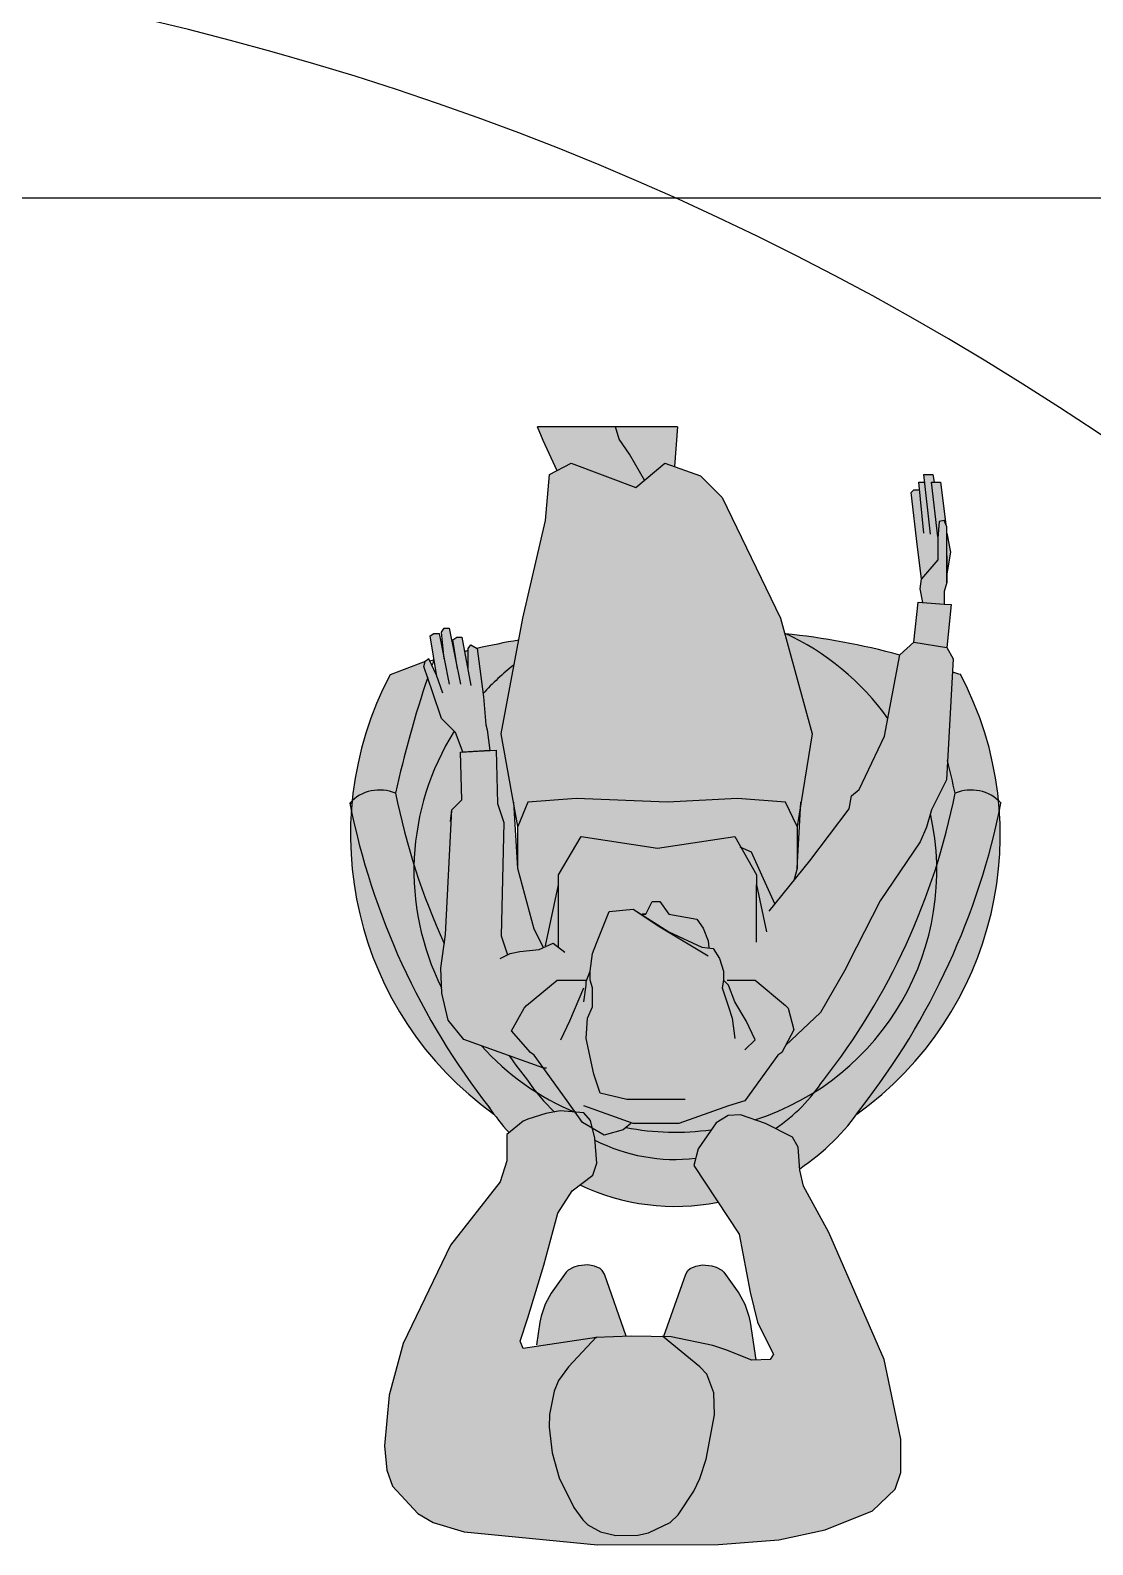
# Model space of a CAD drawing. Header units: millimetres. Extents: x 31778 to 54642, y 18502 to 28743.
# Drawn here: x 43863 to 43977.2, y 22099.7 to 22262.4 of the extents above; entities that cross this region are included whole.
import ezdxf

# ---------------------------------------------------------------- set-up
doc = ezdxf.new("R2010")
doc.units = ezdxf.units.MM
doc.layers.add('CIRCUITS ECLAIRAGE', color=1, linetype='Continuous')
doc.layers.add('Plan Archi', color=8, linetype='Continuous')

msp = doc.modelspace()

# ---------------------------------------------------------------- hatches: boundary and pattern name
at = {"layer": 'Plan Archi', "true_color": 0xffffff}
h = msp.add_hatch(color=7, dxfattribs=at)
h.dxf.hatch_style = 1
h.paths.add_polyline_path([(43913.604, 22186.858), (43915.378, 22176.896), (43916.47, 22179.488), (43921.655, 22179.898), (43931.481, 22179.488), (43938.987, 22179.898), (43944.172, 22179.488), (43945.401, 22176.896), (43947.038, 22186.858), (43943.626, 22199.276), (43937.349, 22212.241), (43935.029, 22214.56), (43931.208, 22215.925), (43928.069, 22213.332), (43921.109, 22215.925), (43918.79, 22214.697), (43918.38, 22209.784), (43915.924, 22199.276)])
h.paths.add_polyline_path([(43931.208, 22215.925), (43932.217, 22215.565), (43932.556, 22219.835), (43925.905, 22219.835), (43926.295, 22218.518), (43927.387, 22216.88), (43928.994, 22214.096)])
h.paths.add_polyline_path([(43928.069, 22213.332), (43928.994, 22214.096), (43927.387, 22216.88), (43926.295, 22218.518), (43925.905, 22219.835), (43917.502, 22219.835), (43918.107, 22218.382), (43919.599, 22215.126), (43921.109, 22215.925)])
h.paths.add_polyline_path([(43957.956, 22196.683), (43961.504, 22196.137), (43961.956, 22200.731), (43961.231, 22200.777), (43958.437, 22201.007)])
h.paths.add_polyline_path([(43961.504, 22203.097), (43961.504, 22205.963), (43961.504, 22206.1), (43961.504, 22209.102), (43961.231, 22209.784), (43960.685, 22209.648), (43960.548, 22207.874), (43960.548, 22205.554), (43958.774, 22203.507), (43958.638, 22202.415), (43958.927, 22200.967), (43961.231, 22200.777), (43961.231, 22202.142)])
h = msp.add_hatch(color=7, dxfattribs=at)
h.dxf.hatch_style = 1
h.paths.add_polyline_path([(43958.365, 22206.918), (43958.774, 22203.507), (43960.548, 22205.554), (43960.548, 22207.874), (43960.685, 22209.648), (43961.231, 22209.784), (43961.406, 22209.345), (43960.821, 22213.878), (43960.412, 22213.878), (43960.139, 22213.878), (43960.003, 22214.697), (43959.593, 22214.697), (43959.047, 22214.697), (43959.134, 22213.878), (43959.047, 22213.878), (43958.501, 22213.878), (43958.583, 22213.059), (43957.956, 22213.059), (43957.683, 22212.786)])
h = msp.add_hatch(color=7, dxfattribs=at)
h.dxf.hatch_style = 1
h.paths.add_polyline_path([(43961.504, 22204.053), (43961.913, 22206.372), (43961.504, 22208.419), (43961.504, 22206.1)])
h = msp.add_hatch(color=7, dxfattribs=at)
h.dxf.hatch_style = 1
h.paths.add_polyline_path([(43897.589, 22179.673, -0.292249), (43902.255, 22180.462, -0.0281492), (43905.699, 22192.89), (43905.279, 22194.09), (43905.416, 22194.636), (43901.661, 22193.192, 0.0965493)])
h.paths.add_polyline_path([(43912.815, 22145.992, -0.008687), (43912.333, 22146.678, -0.1141347), (43897.496, 22178.577, 0.2605078)])
h.paths.add_polyline_path([(43955.175, 22188.495), (43956.452, 22195.307, 0.0413939), (43944.256, 22197.582, -0.128467)])
h = msp.add_hatch(color=7, dxfattribs=at)
h.dxf.hatch_style = 1
h.paths.add_polyline_path([(43948.233, 22149.64, -0.0205408), (43947.311, 22148.371, 0.2633428), (43960.418, 22172.751, -0.0901738)], flags=17)
h.paths.add_polyline_path([(43945.801, 22179.331), (43945.401, 22172.392), (43945.06, 22171.099), (43946.765, 22173.211), (43950.996, 22178.806), (43951.269, 22180.171), (43952.087, 22180.853), (43954.817, 22186.585), (43955.175, 22188.495, 0.128467), (43944.256, 22197.582, 0.0005651), (43944.087, 22197.599), (43947.038, 22186.858)])
h.paths.add_polyline_path([(43915.378, 22176.896), (43915.378, 22172.392), (43914.994, 22179.054), (43913.604, 22186.858), (43914.985, 22194.253, 0.0405095), (43911.647, 22191.168), (43911.693, 22190.815), (43911.966, 22187.813), (43912.103, 22187.267), (43912.381, 22185.044), (43909.231, 22184.861), (43909.373, 22179.761), (43908.282, 22178.67), (43907.599, 22165.296), (43907.111, 22161.654), (43907.22, 22158.965), (43907.89, 22156.098), (43909.596, 22154.01), (43918.181, 22150.906), (43920.7, 22147.419), (43921.563, 22146.196), (43922.502, 22146.122), (43923.186, 22145.318), (43923.394, 22144.477), (43924.658, 22143.734), (43926.705, 22144.28), (43927.606, 22145.031), (43927.796, 22144.962), (43932.709, 22144.962), (43938.031, 22146.873), (43939.805, 22147.419), (43943.354, 22152.332), (43943.763, 22152.604), (43944.163, 22153.358), (43947.911, 22156.92), (43950.498, 22161.365), (43951.776, 22163.935), (43954.338, 22168.914), (43958.638, 22175.258), (43959.334, 22176.819), (43959.866, 22178.67), (43961.457, 22181.892), (43962.186, 22194.909), (43961.504, 22196.137), (43957.956, 22196.683), (43956.454, 22195.319), (43954.817, 22186.585), (43952.087, 22180.853), (43951.269, 22180.171), (43950.996, 22178.806), (43946.765, 22173.211), (43945.06, 22171.099), (43945.401, 22172.392), (43945.401, 22176.896), (43944.172, 22179.488), (43938.987, 22179.898), (43931.481, 22179.488), (43921.655, 22179.898), (43916.47, 22179.488)])
h.paths.add_polyline_path([(43931.617, 22165.569), (43930.662, 22166.115), (43927.796, 22168.025)], flags=16)
h.paths.add_polyline_path([(43904.231, 22172.751, 0.0309202), (43907.47, 22164.33), (43907.599, 22165.296), (43908.282, 22178.67), (43909.373, 22179.761), (43909.231, 22184.861), (43909.485, 22184.876), (43908.691, 22186.994), (43908.556, 22187.129, 0.1360564)])
h.paths.add_polyline_path([(43912.333, 22146.678, 0.0353791), (43914.441, 22143.995), (43915.97, 22145.246), (43916.448, 22145.445), (43918.399, 22146.043), (43919.335, 22146.211, -0.0385462), (43917.338, 22148.371, -0.0689941), (43911.436, 22153.345), (43909.596, 22154.01), (43907.89, 22156.098), (43907.22, 22158.965), (43907.196, 22159.564, -0.1220414), (43904.231, 22172.751, -0.0272747), (43902.255, 22180.462, 0.292249), (43897.589, 22179.673, 0.0074581), (43897.496, 22178.577, 0.1141347)])
h.paths.add_polyline_path([(43902.255, 22180.462, 0.0272747), (43904.231, 22172.751, -0.1360564), (43908.556, 22187.129), (43907.19, 22188.495), (43906.235, 22191.361), (43905.699, 22192.89, 0.0281492)])
h.paths.add_polyline_path([(43911.647, 22191.168, -0.0405095), (43914.985, 22194.253), (43915.483, 22196.916, 0.0152036), (43911.009, 22196.018)])
h.paths.add_polyline_path([(43950.498, 22161.365), (43947.911, 22156.92), (43944.163, 22153.358), (43943.763, 22152.604), (43943.354, 22152.332), (43939.805, 22147.419), (43938.031, 22146.873), (43932.709, 22144.962), (43927.796, 22144.962), (43927.606, 22145.031), (43927.023, 22144.545, 0.082095), (43936.186, 22144.307), (43936.698, 22145.048), (43937.996, 22145.844), (43939.313, 22145.901), (43940.858, 22145.368, 0.0635791), (43947.311, 22148.371, 0.0205408), (43948.233, 22149.64, 0.0901738), (43960.418, 22172.751, 0.0495236), (43959.749, 22178.263), (43959.334, 22176.819), (43958.638, 22175.258), (43954.338, 22168.914), (43951.776, 22163.935)], flags=17)
h.paths.add_polyline_path([(43960.418, 22172.751, 0.0272747), (43962.393, 22180.462, 0.0078533), (43961.573, 22183.968), (43961.457, 22181.892), (43959.866, 22178.67), (43959.749, 22178.263, -0.0495236)])
h.paths.add_polyline_path([(43916.416, 22149.64, 0.0205408), (43917.338, 22148.371, 0.04204), (43921.525, 22146.199), (43921.563, 22146.196), (43920.7, 22147.419), (43918.181, 22150.906), (43914.461, 22152.251, 0.0111682)], flags=17)
h.paths.add_polyline_path([(43917.338, 22148.371, -0.0205408), (43916.416, 22149.64, -0.0111682), (43914.461, 22152.251), (43911.436, 22153.345, 0.0689941)], flags=17)
h.paths.add_polyline_path([(43907.196, 22159.564), (43907.111, 22161.654), (43907.47, 22164.33, -0.0309202), (43904.231, 22172.751, 0.1220414)], flags=17)
h.paths.add_polyline_path([(43934.498, 22141.24), (43934.77, 22142.259), (43936.186, 22144.307, -0.082095), (43927.023, 22144.545), (43926.705, 22144.28), (43924.658, 22143.734), (43923.394, 22144.477), (43923.657, 22143.414), (43923.675, 22143.186, 0.1469835)])
h.paths.add_polyline_path([(43940.858, 22145.368), (43942.019, 22144.967), (43943.079, 22144.43, 0.0760974), (43947.311, 22148.371, -0.0635791)], flags=16)
h.paths.add_polyline_path([(43923.458, 22139.431), (43922.045, 22138.371, 0.1591461), (43936.917, 22136.517), (43934.292, 22140.466), (43934.498, 22141.24, -0.1469835), (43923.675, 22143.186), (43923.875, 22140.708)])
h = msp.add_hatch(color=7, dxfattribs=at)
h.dxf.hatch_style = 1
h.paths.add_polyline_path([(43908.691, 22186.994), (43909.485, 22184.876), (43912.381, 22185.044), (43912.103, 22187.267), (43911.966, 22187.813), (43911.693, 22190.815), (43911.011, 22196.001), (43910.329, 22196.41), (43910.056, 22196.001), (43910.056, 22195.79, 0.0013694), (43909.657, 22195.691), (43909.373, 22197.229), (43908.827, 22197.229), (43908.418, 22196.956), (43908.898, 22193.836), (43908.009, 22198.184), (43907.463, 22198.184), (43907.19, 22197.775), (43907.463, 22194.909), (43906.917, 22197.639), (43906.371, 22197.639), (43905.962, 22197.366), (43906.687, 22193.016), (43906.644, 22193.135), (43905.825, 22194.909), (43905.416, 22194.636), (43905.279, 22194.09), (43906.235, 22191.361), (43907.19, 22188.495)])
h = msp.add_hatch(color=7, dxfattribs=at)
h.dxf.hatch_style = 1
h.paths.add_polyline_path([(43967.153, 22178.577, -0.1144917), (43952.248, 22146.591, -0.0077692), (43951.815, 22145.979, 0.2606709)])
h.paths.add_polyline_path([(43967.153, 22178.577, 0.0074581), (43967.059, 22179.673, 0.292249), (43962.393, 22180.462, -0.0272747), (43960.418, 22172.751, -0.2633428), (43947.311, 22148.371, -0.0760974), (43943.079, 22144.43), (43944.927, 22143.494), (43945.506, 22142.419), (43945.699, 22140.122, 0.0962218), (43952.248, 22146.591, 0.1144917)])
h.paths.add_polyline_path([(43962.958, 22193.249, -0.0473686), (43962.108, 22193.516), (43961.573, 22183.968, -0.0078533), (43962.393, 22180.462, -0.292249), (43967.059, 22179.673, 0.0969866)])
h.paths.add_polyline_path([(43952.087, 22180.853), (43951.269, 22180.171), (43950.996, 22178.806), (43946.765, 22173.211), (43942.998, 22168.545), (43941.579, 22171.71), (43940.488, 22174.166), (43939.357, 22174.669), (43938.714, 22175.804), (43930.389, 22174.576), (43922.201, 22175.804), (43919.745, 22171.71), (43919.745, 22170.618), (43919.745, 22168.162), (43919.745, 22163.916), (43919.199, 22164.341), (43917.698, 22163.658), (43915.607, 22163.455), (43914.559, 22163.249), (43914.285, 22163.116), (43913.604, 22165.159), (43913.877, 22177.305), (43913.194, 22179.352), (43913.058, 22185.084), (43909.231, 22184.861), (43909.373, 22179.761), (43908.282, 22178.67), (43907.599, 22165.296), (43907.111, 22161.654), (43907.22, 22158.965), (43907.89, 22156.098), (43909.596, 22154.01), (43918.181, 22150.906), (43920.7, 22147.419), (43921.563, 22146.196), (43922.502, 22146.122), (43923.186, 22145.318), (43923.394, 22144.477), (43924.658, 22143.734), (43926.705, 22144.28), (43927.606, 22145.031), (43927.796, 22144.962), (43932.709, 22144.962), (43938.031, 22146.873), (43939.805, 22147.419), (43943.354, 22152.332), (43943.763, 22152.604), (43944.163, 22153.358), (43947.911, 22156.92), (43950.498, 22161.365), (43951.776, 22163.935), (43954.338, 22168.914), (43958.638, 22175.258), (43959.334, 22176.819), (43959.866, 22178.67), (43961.457, 22181.892), (43962.186, 22194.909), (43961.504, 22196.137), (43957.956, 22196.683), (43956.454, 22195.319), (43954.817, 22186.585)])
h.paths.add_polyline_path([(43931.617, 22165.569), (43930.662, 22166.115), (43931.393, 22165.673)], flags=16)
h = msp.add_hatch(color=7, dxfattribs=at)
h.dxf.hatch_style = 1
h.paths.add_polyline_path([(43919.335, 22146.211), (43919.953, 22146.322), (43921.525, 22146.199, -0.04204), (43917.338, 22148.371, 0.0385462)])
h = msp.add_hatch(color=7, dxfattribs=at)
h.dxf.hatch_style = 1
h.paths.add_polyline_path([(43923.856, 22121.985), (43915.97, 22120.79), (43915.651, 22121.587), (43916.448, 22124.096), (43918.2, 22129.752), (43919.674, 22135.328), (43921.227, 22137.758), (43923.458, 22139.431), (43923.875, 22140.708), (43923.657, 22143.414), (43923.186, 22145.318), (43922.502, 22146.122), (43919.953, 22146.322), (43918.399, 22146.043), (43916.448, 22145.445), (43915.97, 22145.246), (43914.217, 22143.812), (43914.217, 22140.984), (43913.5, 22138.714), (43908.163, 22131.903), (43903.077, 22121.327), (43901.543, 22115.782), (43901.065, 22110.342), (43901.312, 22107.726), (43901.924, 22106.012), (43904.658, 22103.065), (43906.273, 22102.104), (43909.636, 22101.114), (43923.936, 22099.72), (43936.951, 22099.758), (43943.453, 22100.237), (43948.432, 22101.313), (43953.53, 22103.344), (43955.96, 22105.694), (43956.547, 22107.481), (43956.557, 22111.071), (43954.765, 22119.635), (43948.83, 22133.257), (43946.082, 22138.236), (43945.711, 22139.976), (43945.506, 22142.419), (43944.927, 22143.494), (43942.019, 22144.967), (43939.313, 22145.901), (43937.996, 22145.844), (43936.698, 22145.048), (43934.77, 22142.259), (43934.292, 22140.466), (43939.191, 22133.098), (43940.346, 22126.844), (43941.143, 22123.618), (43941.921, 22122.098), (43942.866, 22120.194), (43942.497, 22119.635), (43940.535, 22119.565), (43937.752, 22120.652), (43936.363, 22121.109), (43931.862, 22122.065), (43927.56, 22122.144), (43923.776, 22121.985)])
h = msp.add_hatch(color=7, dxfattribs=at)
h.dxf.hatch_style = 1
h.paths.add_polyline_path([(43936.513, 22113.681), (43936.448, 22116.043), (43935.691, 22118.049), (43934.969, 22118.838), (43931.024, 22122.08), (43927.56, 22122.144), (43923.887, 22121.99), (43923.769, 22121.972), (43920.829, 22118.838), (43919.776, 22117.351), (43919.29, 22116.216), (43918.791, 22113.697), (43918.758, 22112.354), (43919.076, 22109.608), (43919.839, 22106.92), (43921.412, 22103.716), (43922.382, 22102.388), (43922.916, 22101.871), (43924.279, 22101.115), (43925.919, 22100.722), (43928.286, 22100.752), (43929.45, 22100.999), (43931.752, 22102.109), (43932.619, 22102.946), (43934.315, 22105.477), (43934.961, 22106.818), (43935.646, 22108.92)])
h.paths.add_polyline_path([(43936.363, 22121.109), (43937.752, 22120.652), (43940.535, 22119.565), (43940.965, 22119.581), (43940.369, 22123.618), (43940.237, 22124.278), (43939.792, 22125.548), (43939.155, 22126.756), (43937.541, 22128.995), (43937.317, 22129.217), (43936.723, 22129.554), (43936.252, 22129.697), (43935.238, 22129.78), (43934.51, 22129.661), (43933.903, 22129.381), (43933.67, 22129.178), (43933.438, 22128.796), (43931.065, 22122.079), (43931.862, 22122.065)])
h.paths.add_polyline_path([(43923.769, 22121.972), (43923.781, 22121.985), (43923.776, 22121.985), (43927.055, 22122.123), (43924.697, 22128.796), (43924.465, 22129.178), (43924.232, 22129.381), (43923.625, 22129.661), (43922.898, 22129.78), (43921.884, 22129.697), (43921.412, 22129.554), (43920.818, 22129.217), (43920.595, 22128.995), (43918.981, 22126.756), (43918.344, 22125.548), (43917.899, 22124.278), (43917.767, 22123.618), (43917.381, 22121.004)])

# ---------------------------------------------------------------- linework, layer by layer
at = {"layer": 'CIRCUITS ECLAIRAGE', "color": 6}
msp.add_arc((43806.181, 21964.076), 307.428, 44.6492, 100.62994, dxfattribs=at)
at = {"layer": 'Plan Archi'}
for p, q in [((43643.989, 22244.456), (44329.573, 22244.456)), ((43932.556, 22219.835, 0), (43917.502, 22219.835, 0)), ((43918.107, 22218.382, 0), (43917.502, 22219.835, 0)), ((43926.295, 22218.518, 0), (43925.905, 22219.835, 0)), ((43932.556, 22219.835, 0), (43932.217, 22215.565, 0)), ((43919.608, 22215.106, 0), (43918.107, 22218.382, 0)), ((43927.387, 22216.88, 0), (43926.295, 22218.518, 0)), ((43928.994, 22214.096, 0), (43927.387, 22216.88, 0)), ((43918.79, 22214.697, 0), (43921.109, 22215.925, 0)), ((43921.109, 22215.925, 0), (43928.069, 22213.332, 0)), ((43928.069, 22213.332, 0), (43931.208, 22215.925, 0)), ((43931.208, 22215.925, 0), (43935.029, 22214.56, 0)), ((43918.38, 22209.784, 0), (43918.79, 22214.697, 0)), ((43935.029, 22214.56, 0), (43937.349, 22212.241, 0)), ((43959.047, 22208.419, 0), (43958.501, 22213.878, 0)), ((43958.501, 22213.878, 0), (43959.047, 22213.878, 0)), ((43959.73, 22208.283, 0), (43959.047, 22214.697, 0)), ((43959.047, 22214.697, 0), (43959.593, 22214.697, 0)), ((43959.047, 22213.878, 0), (43959.184, 22213.878, 0)), ((43959.593, 22214.697, 0), (43960.003, 22214.697, 0)), ((43960.548, 22208.01, 0), (43959.866, 22213.878, 0)), ((43959.866, 22213.878, 0), (43960.412, 22213.878, 0)), ((43960.003, 22214.697, 0), (43960.139, 22213.878, 0)), ((43960.412, 22213.878, 0), (43960.821, 22213.878, 0)), ((43960.821, 22213.878, 0), (43961.406, 22209.345, 0)), ((43937.349, 22212.241, 0), (43943.626, 22199.276, 0)), ((43957.683, 22212.786, 0), (43957.956, 22213.059, 0)), ((43958.365, 22206.918, 0), (43957.683, 22212.786, 0)), ((43957.956, 22213.059, 0), (43958.583, 22213.059, 0)), ((43915.924, 22199.276, 0), (43918.38, 22209.784, 0)), ((43960.685, 22209.648, 0), (43960.548, 22207.874, 0)), ((43961.231, 22209.784, 0), (43960.685, 22209.648, 0)), ((43961.504, 22209.102, 0), (43961.231, 22209.784, 0)), ((43961.504, 22206.1, 0), (43961.504, 22209.102, 0)), ((43961.504, 22208.419, 0), (43961.913, 22206.372, 0)), ((43958.774, 22203.507, 0), (43958.365, 22206.918, 0)), ((43960.548, 22208.01, 0), (43960.548, 22208.01, 0)), ((43960.548, 22207.874, 0), (43960.548, 22205.554, 0)), ((43960.548, 22205.554, 0), (43958.774, 22203.507, 0)), ((43961.913, 22206.372, 0), (43961.504, 22204.053, 0)), ((43961.504, 22203.097, 0), (43961.504, 22206.1, 0)), ((43961.504, 22205.963, 0), (43961.504, 22203.097, 0)), ((43958.638, 22202.415, 0), (43958.774, 22203.507, 0)), ((43958.927, 22200.967, 0), (43958.638, 22202.415, 0)), ((43961.504, 22203.097, 0), (43961.231, 22202.142, 0)), ((43961.231, 22202.142, 0), (43961.231, 22200.777, 0)), ((43957.956, 22196.683, 0), (43958.437, 22201.007, 0)), ((43958.437, 22201.007, 0), (43961.231, 22200.777, 0)), ((43961.231, 22200.777, 0), (43961.956, 22200.731, 0)), ((43961.956, 22200.731, 0), (43961.504, 22196.137, 0)), ((43913.604, 22186.858, 0), (43915.924, 22199.276, 0)), ((43943.626, 22199.276, 0), (43947.038, 22186.858, 0)), ((43905.962, 22197.366, 0), (43906.371, 22197.639, 0)), ((43906.687, 22193.016, 0), (43905.962, 22197.366, 0)), ((43906.371, 22197.639, 0), (43906.917, 22197.639, 0)), ((43906.917, 22197.639, 0), (43908.009, 22192.18, 0)), ((43907.19, 22197.775, 0), (43907.463, 22198.184, 0)), ((43907.463, 22194.909, 0), (43907.19, 22197.775, 0)), ((43907.463, 22198.184, 0), (43908.009, 22198.184, 0)), ((43908.009, 22198.184, 0), (43909.237, 22192.18, 0)), ((43908.418, 22196.956, 0), (43908.827, 22197.229, 0)), ((43908.898, 22193.836, 0), (43908.418, 22196.956, 0)), ((43908.827, 22197.229, 0), (43909.373, 22197.229, 0)), ((43909.373, 22197.229, 0), (43910.329, 22192.043, 0)), ((43910.056, 22196.001, 0), (43910.329, 22196.41, 0)), ((43910.056, 22193.681, 0), (43910.056, 22196.001, 0)), ((43910.329, 22196.41, 0), (43911.011, 22196.001, 0)), ((43911.011, 22196.001, 0), (43911.693, 22190.815, 0)), ((43954.817, 22186.585, 0), (43956.454, 22195.319, 0)), ((43956.454, 22195.319, 0), (43957.956, 22196.683, 0)), ((43957.956, 22196.683, 0), (43961.504, 22196.137, 0)), ((43961.504, 22196.137, 0), (43962.186, 22194.909, 0)), ((43905.416, 22194.636, 0), (43901.661, 22193.192, 0)), ((43905.279, 22194.09, 0), (43905.416, 22194.636, 0)), ((43906.235, 22191.361, 0), (43905.279, 22194.09, 0)), ((43905.825, 22194.909, 0), (43905.416, 22194.636, 0)), ((43906.644, 22193.135, 0), (43905.825, 22194.909, 0)), ((43962.186, 22194.909, 0), (43961.457, 22181.892, 0)), ((43907.326, 22191.225, 0), (43906.644, 22193.135, 0)), ((43907.19, 22188.495, 0), (43906.235, 22191.361, 0)), ((43911.693, 22190.815, 0), (43911.966, 22187.813, 0)), ((43908.691, 22186.994, 0), (43907.19, 22188.495, 0)), ((43911.966, 22187.813, 0), (43912.103, 22187.267, 0)), ((43912.103, 22187.267, 0), (43912.381, 22185.044, 0)), ((43909.51, 22184.811, 0), (43908.691, 22186.994, 0)), ((43915.378, 22176.896, 0), (43913.604, 22186.858, 0)), ((43947.038, 22186.858, 0), (43945.401, 22176.896, 0)), ((43952.087, 22180.853, 0), (43954.817, 22186.585, 0)), ((43909.231, 22184.861, 0), (43913.058, 22185.084, 0)), ((43909.373, 22179.761, 0), (43909.231, 22184.861, 0)), ((43912.381, 22185.044, 0), (43909.485, 22184.876, 0)), ((43913.058, 22185.084, 0), (43913.194, 22179.352, 0)), ((43951.269, 22180.171, 0), (43952.087, 22180.853, 0)), ((43961.457, 22181.892, 0), (43959.866, 22178.67, 0)), ((43908.282, 22178.67, 0), (43909.373, 22179.761, 0)), ((43913.194, 22179.352, 0), (43913.877, 22177.305, 0)), ((43915.378, 22172.392, 0), (43914.968, 22179.488, 0)), ((43916.47, 22179.488, 0), (43915.378, 22176.896, 0)), ((43921.655, 22179.898, 0), (43916.47, 22179.488, 0)), ((43931.481, 22179.488, 0), (43921.655, 22179.898, 0)), ((43938.987, 22179.898, 0), (43931.481, 22179.488, 0)), ((43944.172, 22179.488, 0), (43938.987, 22179.898, 0)), ((43945.401, 22176.896, 0), (43944.172, 22179.488, 0)), ((43945.401, 22172.392, 0), (43945.81, 22179.488, 0)), ((43950.996, 22178.806, 0), (43951.269, 22180.171, 0)), ((43907.599, 22165.296, 0), (43908.282, 22178.67, 0)), ((43908.145, 22177.441, 0), (43908.282, 22178.67, 0)), ((43946.765, 22173.211, 0), (43950.996, 22178.806, 0)), ((43959.866, 22178.67, 0), (43959.334, 22176.819, 0)), ((43913.877, 22177.305, 0), (43913.604, 22165.159, 0)), ((43915.378, 22172.392, 0), (43915.378, 22176.896, 0)), ((43919.745, 22171.71, 0), (43922.201, 22175.804, 0)), ((43922.201, 22175.804, 0), (43930.389, 22174.576, 0)), ((43930.389, 22174.576, 0), (43938.714, 22175.804, 0)), ((43938.714, 22175.804, 0), (43941.034, 22171.71, 0)), ((43945.401, 22176.896, 0), (43945.401, 22172.392, 0)), ((43959.334, 22176.819, 0), (43958.638, 22175.258, 0)), ((43939.26, 22174.712, 0), (43940.488, 22174.166, 0)), ((43940.488, 22174.166, 0), (43941.579, 22171.71, 0)), ((43958.638, 22175.258, 0), (43954.338, 22168.914, 0)), ((43942.389, 22167.79, 0), (43946.765, 22173.211, 0)), ((43917.152, 22165.842, 0), (43915.378, 22172.392, 0)), ((43919.745, 22170.618, 0), (43919.745, 22171.71, 0)), ((43941.034, 22171.71, 0), (43941.034, 22170.618, 0)), ((43941.579, 22171.71, 0), (43942.998, 22168.545, 0)), ((43945.401, 22172.392, 0), (43945.06, 22171.099, 0)), ((43918.38, 22164.068, 0), (43919.745, 22170.618, 0)), ((43919.745, 22168.162, 0), (43919.745, 22170.618, 0)), ((43941.034, 22168.162, 0), (43941.034, 22170.618, 0)), ((43941.034, 22170.618, 0), (43942.125, 22165.569, 0)), ((43919.745, 22163.931, 0), (43919.745, 22168.162, 0)), ((43923.839, 22164.341, 0), (43925.203, 22167.752, 0)), ((43925.203, 22167.752, 0), (43927.796, 22168.025, 0)), ((43927.796, 22168.025, 0), (43931.617, 22165.569, 0)), ((43927.796, 22168.025, 0), (43930.662, 22166.115, 0)), ((43929.161, 22167.479, 0), (43929.843, 22168.844, 0)), ((43929.843, 22168.844, 0), (43930.662, 22168.844, 0)), ((43930.662, 22168.844, 0), (43931.617, 22167.479, 0)), ((43941.034, 22164.477, 0), (43941.034, 22168.162, 0)), ((43954.338, 22168.914, 0), (43951.776, 22163.935, 0)), ((43929.161, 22167.479, 0), (43928.752, 22167.479, 0)), ((43928.752, 22167.479, 0), (43928.752, 22167.479, 0)), ((43928.752, 22167.479, 0), (43929.161, 22167.479, 0)), ((43930.662, 22166.115, 0), (43931.617, 22165.569, 0)), ((43930.662, 22166.115, 0), (43935.848, 22162.976, 0)), ((43931.617, 22167.479, 0), (43934.62, 22166.933, 0)), ((43934.62, 22166.933, 0), (43935.302, 22165.978, 0)), ((43907.111, 22161.654, 0), (43907.599, 22165.296, 0)), ((43913.604, 22165.159, 0), (43914.286, 22163.112, 0)), ((43918.166, 22163.871, 0), (43917.152, 22165.842, 0)), ((43931.617, 22165.569, 0), (43935.166, 22163.931, 0)), ((43935.302, 22165.978, 0), (43935.848, 22164.614, 0)), ((43935.848, 22164.614, 0), (43935.938, 22163.845, 0)), ((43913.477, 22162.723, 0), (43914.559, 22163.249, 0)), ((43914.559, 22163.249, 0), (43915.607, 22163.455, 0)), ((43915.607, 22163.455, 0), (43917.698, 22163.658, 0)), ((43917.698, 22163.658, 0), (43919.199, 22164.341, 0)), ((43919.199, 22164.341, 0), (43920.427, 22163.385, 0)), ((43923.156, 22161.338, 0), (43923.429, 22163.249, 0)), ((43923.429, 22163.249, 0), (43923.839, 22164.341, 0)), ((43935.166, 22163.931, 0), (43936.394, 22163.795, 0)), ((43936.394, 22163.795, 0), (43937.076, 22162.703, 0)), ((43951.776, 22163.935, 0), (43950.498, 22161.365, 0)), ((43907.22, 22158.965, 0), (43907.111, 22161.654, 0)), ((43922.747, 22160.247, 0), (43923.156, 22161.338, 0)), ((43923.156, 22160.383, 0), (43923.156, 22161.338, 0)), ((43937.076, 22162.703, 0), (43937.485, 22161.338, 0)), ((43937.485, 22161.338, 0), (43937.485, 22160.383, 0)), ((43950.498, 22161.365, 0), (43947.911, 22156.92, 0)), ((43916.333, 22157.654, 0), (43919.608, 22160.383, 0)), ((43919.608, 22160.383, 0), (43922.747, 22160.383, 0)), ((43920.973, 22156.016, 0), (43922.474, 22159.564, 0)), ((43922.474, 22158.063, 0), (43922.747, 22159.837, 0)), ((43922.747, 22159.837, 0), (43922.747, 22160.247, 0)), ((43923.429, 22159.564, 0), (43923.156, 22160.383, 0)), ((43923.429, 22157.517, 0), (43923.429, 22159.564, 0)), ((43937.485, 22160.383, 0), (43937.349, 22159.564, 0)), ((43937.349, 22159.564, 0), (43938.031, 22157.517, 0)), ((43938.031, 22159.837, 0), (43937.485, 22160.383, 0)), ((43937.895, 22160.383, 0), (43940.897, 22160.383, 0)), ((43938.714, 22158.063, 0), (43938.031, 22159.837, 0)), ((43940.897, 22160.383, 0), (43944.172, 22157.654, 0)), ((43907.89, 22156.098, 0), (43907.22, 22158.965, 0)), ((43939.942, 22156.016, 0), (43938.714, 22158.063, 0)), ((43914.695, 22154.924, 0), (43916.06, 22157.381, 0)), ((43916.06, 22157.381, 0), (43916.333, 22157.654, 0)), ((43922.747, 22154.106, 0), (43922.884, 22156.289, 0)), ((43922.884, 22156.289, 0), (43923.429, 22157.517, 0)), ((43938.031, 22157.517, 0), (43938.441, 22156.289, 0)), ((43938.441, 22156.289, 0), (43938.714, 22154.106, 0)), ((43947.911, 22156.92, 0), (43944.163, 22153.358, 0)), ((43944.172, 22157.654, 0), (43944.445, 22157.381, 0)), ((43944.445, 22157.381, 0), (43945.055, 22155.037, 0)), ((43909.596, 22154.01, 0), (43907.89, 22156.098, 0)), ((43916.742, 22152.604, 0), (43914.695, 22154.924, 0)), ((43920.018, 22153.969, 0), (43920.973, 22156.016, 0)), ((43940.897, 22153.969, 0), (43939.942, 22156.016, 0)), ((43945.055, 22155.037, 0), (43943.763, 22152.604, 0)), ((43918.181, 22150.906, 0), (43909.596, 22154.01, 0)), ((43923.566, 22150.285, 0), (43922.747, 22154.106, 0)), ((43939.805, 22152.877, 0), (43940.897, 22153.969, 0)), ((43917.152, 22152.332, 0), (43916.742, 22152.604, 0)), ((43920.7, 22147.419, 0), (43917.152, 22152.332, 0)), ((43943.354, 22152.332, 0), (43939.805, 22147.419, 0)), ((43943.763, 22152.604, 0), (43943.354, 22152.332, 0)), ((43918.454, 22150.906, 0), (43918.181, 22150.906, 0)), ((43924.248, 22148.238, 0), (43923.566, 22150.285, 0)), ((43927.114, 22147.555, 0), (43924.248, 22148.238, 0)), ((43922.338, 22145.099, 0), (43920.7, 22147.419, 0)), ((43927.796, 22144.962, 0), (43922.474, 22146.873, 0)), ((43933.391, 22147.555, 0), (43927.114, 22147.555, 0)), ((43938.031, 22146.873, 0), (43932.709, 22144.962, 0)), ((43939.805, 22147.419, 0), (43938.031, 22146.873, 0)), ((43915.97, 22145.246, -78.138), (43914.217, 22143.812, -78.138)), ((43916.448, 22145.445, -78.138), (43915.97, 22145.246, -78.138)), ((43918.399, 22146.043, -78.138), (43916.448, 22145.445, -78.138)), ((43919.953, 22146.322, -78.138), (43918.399, 22146.043, -78.138)), ((43922.502, 22146.122, -78.138), (43919.953, 22146.322, -78.138)), ((43924.658, 22143.734, 0), (43922.338, 22145.099, 0)), ((43923.186, 22145.318, -78.138), (43922.502, 22146.122, -78.138)), ((43923.657, 22143.414, -78.138), (43923.186, 22145.318, -78.138)), ((43927.523, 22144.962, 0), (43926.705, 22144.28, 0)), ((43932.709, 22144.962, 0), (43927.796, 22144.962, 0)), ((43936.698, 22145.048, -78.138), (43934.77, 22142.259, -78.138)), ((43937.996, 22145.844, -78.138), (43936.698, 22145.048, -78.138)), ((43939.313, 22145.901, -78.138), (43937.996, 22145.844, -78.138)), ((43942.019, 22144.967, -78.138), (43939.313, 22145.901, -78.138)), ((43944.927, 22143.494, -78.138), (43942.019, 22144.967, -78.138)), ((43914.217, 22143.812, -78.138), (43914.217, 22140.984, -78.138)), ((43923.875, 22140.708, -78.138), (43923.657, 22143.414, -78.138)), ((43926.705, 22144.28, 0), (43924.658, 22143.734, 0)), ((43945.506, 22142.419, -78.138), (43944.927, 22143.494, -78.138)), ((43934.77, 22142.259, -78.138), (43934.292, 22140.466, -78.138)), ((43945.711, 22139.976, -78.138), (43945.506, 22142.419, -78.138)), ((43914.217, 22140.984, -78.138), (43913.5, 22138.714, -78.138)), ((43923.458, 22139.431, -78.138), (43923.875, 22140.708, -78.138)), ((43934.292, 22140.466, -78.138), (43939.191, 22133.098, -78.138)), ((43946.082, 22138.236, -78.138), (43945.711, 22139.976, -78.138)), ((43913.5, 22138.714, -78.138), (43908.163, 22131.903, -78.138)), ((43921.227, 22137.758, -78.138), (43923.458, 22139.431, -78.138)), ((43919.674, 22135.328, -78.138), (43921.227, 22137.758, -78.138)), ((43948.83, 22133.257, -78.138), (43946.082, 22138.236, -78.138)), ((43918.2, 22129.752, -78.138), (43919.674, 22135.328, -78.138)), ((43908.163, 22131.903, -78.138), (43903.077, 22121.327, -78.138)), ((43939.191, 22133.098, -78.138), (43940.346, 22126.844, -78.138)), ((43954.765, 22119.635, -78.138), (43948.83, 22133.257, -78.138)), ((43916.448, 22124.096, -78.138), (43918.2, 22129.752, -78.138)), ((43920.595, 22128.995, -78.138), (43918.981, 22126.756, -78.138)), ((43920.818, 22129.217, -78.138), (43920.595, 22128.995, -78.138)), ((43921.412, 22129.554, -78.138), (43920.818, 22129.217, -78.138)), ((43921.884, 22129.697, -78.138), (43921.412, 22129.554, -78.138)), ((43922.898, 22129.78, -78.138), (43921.884, 22129.697, -78.138)), ((43923.625, 22129.661, -78.138), (43922.898, 22129.78, -78.138)), ((43924.232, 22129.381, -78.138), (43923.625, 22129.661, -78.138)), ((43924.465, 22129.178, -78.138), (43924.232, 22129.381, -78.138)), ((43924.697, 22128.796, -78.138), (43924.465, 22129.178, -78.138)), ((43927.047, 22122.144, -78.138), (43924.697, 22128.796, -78.138)), ((43931.088, 22122.144, -78.138), (43933.438, 22128.796, -78.138)), ((43933.438, 22128.796, -78.138), (43933.67, 22129.178, -78.138)), ((43933.67, 22129.178, -78.138), (43933.903, 22129.381, -78.138)), ((43933.903, 22129.381, -78.138), (43934.51, 22129.661, -78.138)), ((43934.51, 22129.661, -78.138), (43935.238, 22129.78, -78.138)), ((43935.238, 22129.78, -78.138), (43936.252, 22129.697, -78.138)), ((43936.252, 22129.697, -78.138), (43936.723, 22129.554, -78.138)), ((43936.723, 22129.554, -78.138), (43937.317, 22129.217, -78.138)), ((43937.317, 22129.217, -78.138), (43937.541, 22128.995, -78.138)), ((43937.541, 22128.995, -78.138), (43939.155, 22126.756, -78.138)), ((43918.344, 22125.548, -78.138), (43917.899, 22124.278, -78.138)), ((43918.981, 22126.756, -78.138), (43918.344, 22125.548, -78.138)), ((43939.155, 22126.756, -78.138), (43939.792, 22125.548, -78.138)), ((43939.792, 22125.548, -78.138), (43940.237, 22124.278, -78.138)), ((43940.346, 22126.844, -78.138), (43941.143, 22123.618, -78.138)), ((43915.651, 22121.587, -78.138), (43916.448, 22124.096, -78.138)), ((43917.899, 22124.278, -78.138), (43917.767, 22123.618, -78.138)), ((43940.237, 22124.278, -78.138), (43940.369, 22123.618, -78.138)), ((43917.767, 22123.618, -78.138), (43917.408, 22121.188, -78.138)), ((43923.856, 22122.065, -78.138), (43920.829, 22118.838, -78.138)), ((43927.56, 22122.144, -78.138), (43923.776, 22121.985, -78.138)), ((43931.862, 22122.065, -78.138), (43927.56, 22122.144, -78.138)), ((43934.969, 22118.838, -78.138), (43930.946, 22122.144, -78.138)), ((43936.363, 22121.109, -78.138), (43931.862, 22122.065, -78.138)), ((43940.369, 22123.618, -78.138), (43940.965, 22119.581, -78.138)), ((43941.143, 22123.618, -78.138), (43941.921, 22122.098, -78.138)), ((43941.921, 22122.098, -78.138), (43942.866, 22120.194, -78.138)), ((43903.077, 22121.327, -78.138), (43901.543, 22115.782, -78.138)), ((43915.97, 22120.79, -78.138), (43915.651, 22121.587, -78.138)), ((43923.856, 22121.985, -78.138), (43915.97, 22120.79, -78.138)), ((43923.776, 22121.985, -78.138), (43923.856, 22121.985, -78.138)), ((43937.752, 22120.652, -78.138), (43936.363, 22121.109, -78.138)), ((43940.535, 22119.565, -78.138), (43937.752, 22120.652, -78.138)), ((43920.829, 22118.838, -78.138), (43919.776, 22117.351, -78.138)), ((43935.691, 22118.049, -78.138), (43934.969, 22118.838, -78.138)), ((43942.497, 22119.635, -78.138), (43940.535, 22119.565, -78.138)), ((43942.866, 22120.194, -78.138), (43942.497, 22119.635, -78.138)), ((43956.557, 22111.071, -78.138), (43954.765, 22119.635, -78.138)), ((43919.776, 22117.351, -78.138), (43919.29, 22116.216, -78.138)), ((43936.448, 22116.043, -78.138), (43935.691, 22118.049, -78.138)), ((43901.543, 22115.782, -78.138), (43901.065, 22110.342, -78.138)), ((43919.29, 22116.216, -78.138), (43918.791, 22113.697, -78.138)), ((43936.513, 22113.681, -78.138), (43936.448, 22116.043, -78.138)), ((43918.791, 22113.697, -78.138), (43918.758, 22112.354, -78.138)), ((43918.758, 22112.354, -78.138), (43919.076, 22109.608, -78.138)), ((43935.646, 22108.92, -78.138), (43936.513, 22113.681, -78.138)), ((43956.547, 22107.481, -78.138), (43956.557, 22111.071, -78.138)), ((43901.065, 22110.342, -78.138), (43901.312, 22107.726, -78.138)), ((43919.076, 22109.608, -78.138), (43919.839, 22106.92, -78.138)), ((43901.312, 22107.726, -78.138), (43901.924, 22106.012, -78.138)), ((43934.961, 22106.818, -78.138), (43935.646, 22108.92, -78.138)), ((43955.96, 22105.694, -78.138), (43956.547, 22107.481, -78.138)), ((43901.924, 22106.012, -78.138), (43904.658, 22103.065, -78.138)), ((43919.839, 22106.92, -78.138), (43921.412, 22103.716, -78.138)), ((43934.315, 22105.477, -78.138), (43934.961, 22106.818, -78.138)), ((43932.619, 22102.946, -78.138), (43934.315, 22105.477, -78.138)), ((43953.53, 22103.344, -78.138), (43955.96, 22105.694, -78.138)), ((43904.658, 22103.065, -78.138), (43906.273, 22102.104, -78.138)), ((43921.412, 22103.716, -78.138), (43922.382, 22102.388, -78.138)), ((43931.752, 22102.109, -78.138), (43932.619, 22102.946, -78.138)), ((43948.432, 22101.313, -78.138), (43953.53, 22103.344, -78.138)), ((43906.273, 22102.104, -78.138), (43909.636, 22101.114, -78.138)), ((43909.636, 22101.114, -78.138), (43923.936, 22099.72, -78.138)), ((43922.382, 22102.388, -78.138), (43922.916, 22101.871, -78.138)), ((43922.916, 22101.871, -78.138), (43924.279, 22101.115, -78.138)), ((43924.279, 22101.115, -78.138), (43925.919, 22100.722, -78.138)), ((43928.286, 22100.752, -78.138), (43929.45, 22100.999, -78.138)), ((43929.45, 22100.999, -78.138), (43931.752, 22102.109, -78.138)), ((43943.453, 22100.237, -78.138), (43948.432, 22101.313, -78.138)), ((43923.936, 22099.72, -78.138), (43936.951, 22099.758, -78.138)), ((43925.919, 22100.722, -78.138), (43928.286, 22100.752, -78.138)), ((43936.951, 22099.758, -78.138), (43943.453, 22100.237, -78.138))]:
    msp.add_line(p, q, dxfattribs=at)
at = {"layer": 'Plan Archi', "extrusion": (0.092199, 0.995741, 0)}
msp.add_line((43897.324, 22179.412, 0.016), (43897.562, 22179.39, 0.066), dxfattribs=at)
at = {"layer": 'Plan Archi'}
for centre, radius, start, end in [((43928.011, 22122.912, 0.016), 75.057, 99.60821, 103.10735), ((43932.324, 22172.141, 0), 28.1, 35.59127, 65.29634), ((43936.638, 22122.912, 0.016), 75.057, 74.69316, 84.30405), ((43928.011, 22122.912, 0.016), 75.057, 103.8404, 104.15424), ((43928.011, 22122.912, 0.016), 75.057, 106.74066, 107.09763), ((44014.266, 22156.114, 0.016), 114.627, 160.28709, 160.59316), ((43932.324, 22172.141, 0), 28.1, 128.10053, 137.37954), ((43934.304, 22175.988, 0), 36.899, 152.20837, 234.38257), ((44014.266, 22156.114, 0.016), 114.627, 161.2862, 167.73581), ((43930.345, 22175.988, 0.066), 36.899, 305.58241, 27.89092), ((43963.938, 22197.856, 0.016), 4.71, 247.13382, 257.98179), ((43932.324, 22172.141, 0), 28.1, 147.76411, 206.58782), ((43850.383, 22156.114, 0.016), 114.627, 12.26419, 14.06399), ((43900.54, 22176.418, 0.016), 4.394, 67.01681, 137.03929), ((43964.109, 22176.418, 0.016), 4.394, 42.96071, 112.98319), ((43973.875, 22194.702, 0.016), 78.062, 191.29587, 218.04746), ((43973.875, 22194.702, 0.016), 73.021, 191.24532, 204.57879), ((43890.774, 22194.702, 0.016), 73.021, 321.89477, 348.75468), ((43890.774, 22194.702, 0.016), 78.062, 321.95254, 348.70413), ((43932.324, 22172.141, 0), 28.1, 287.67882, 12.58507), ((43932.324, 22172.141, 0), 28.1, 221.98225, 247.51171), ((43973.875, 22194.702, 0), 73.021, 215.54577, 218.10523), ((43932.324, 22160.224, 0), 19.107, 213.63443, 227.17114), ((43932.324, 22160.224, 0.016), 19.107, 304.25195, 326.36557), ((43932.32, 22160.216, 0), 24.14, 213.92105, 222.21487), ((43932.32, 22160.216, 0.016), 24.14, 303.65641, 325.64113), ((43932.324, 22172.141, 0), 28.1, 259.12546, 277.89814), ((43932.324, 22160.224, 0), 19.107, 243.08588, 276.53254), ((43932.32, 22160.216, 0), 24.14, 244.80884, 280.9791)]:
    msp.add_arc(centre, radius, start, end, dxfattribs=at)

doc.saveas('drawing.dxf')
